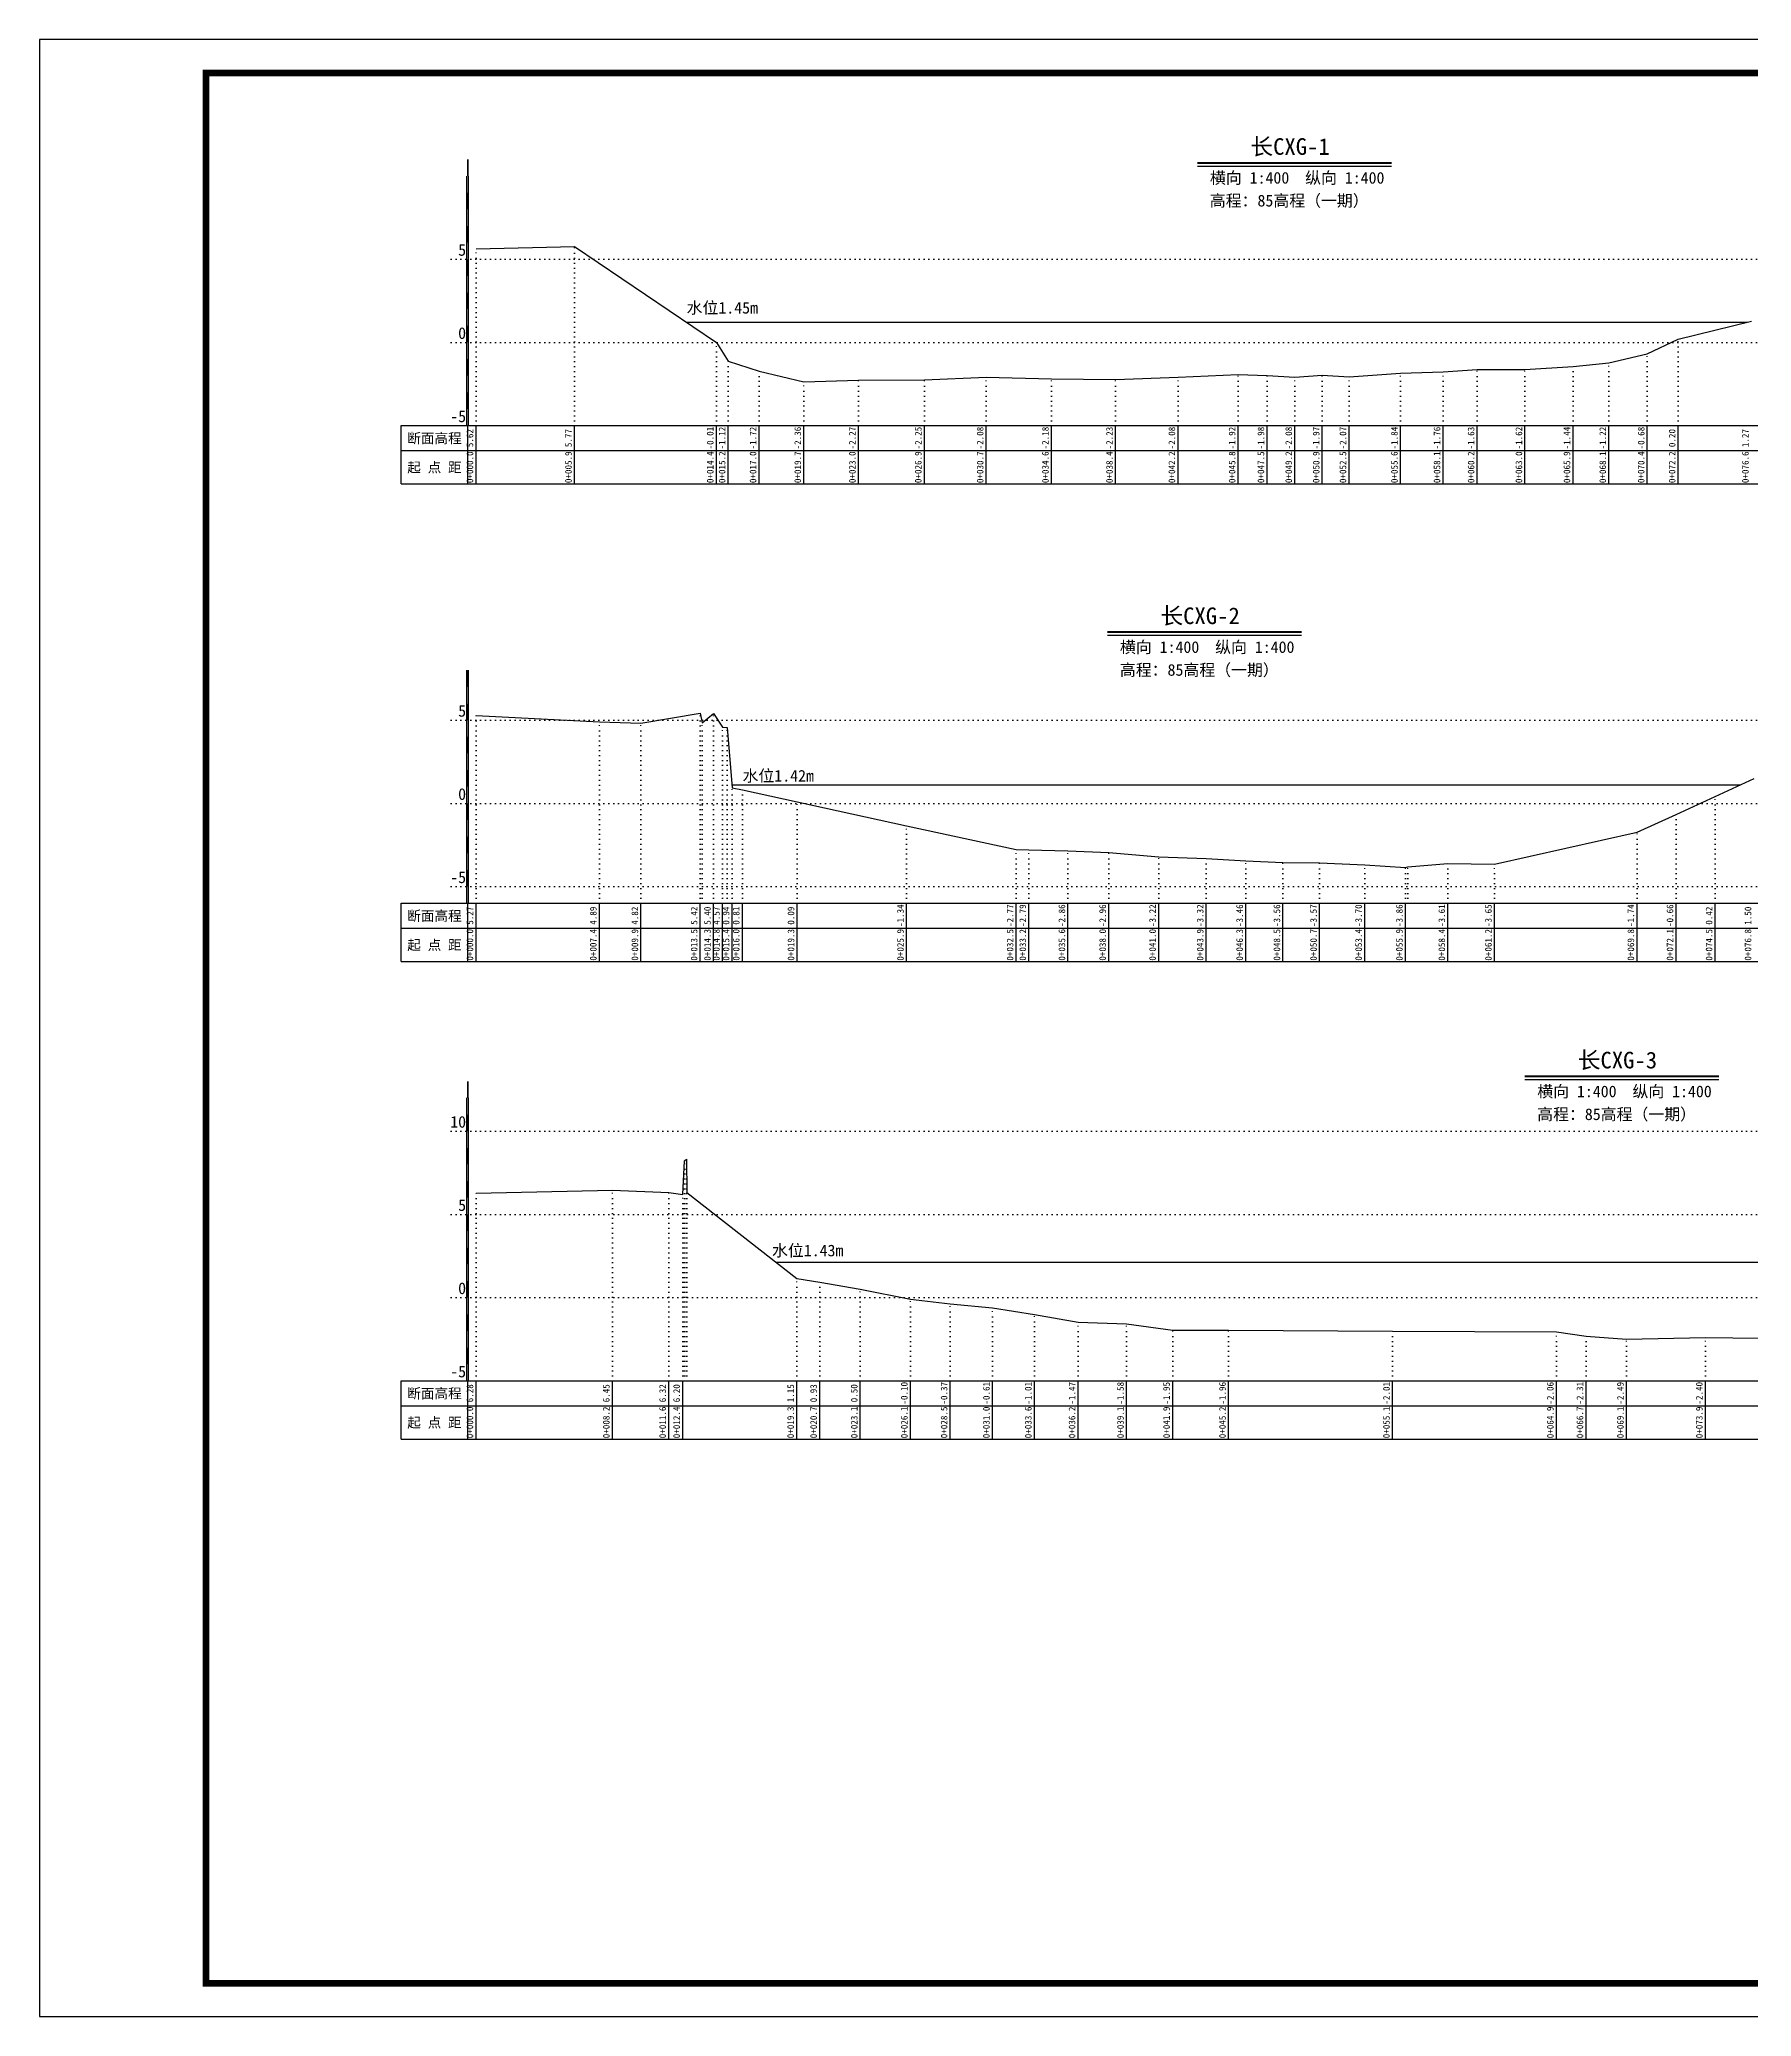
# Model space of a CAD drawing. Header units: millimetres. Extents: x 519117 to 521788, y 3371934 to 3372232.
# Drawn here: x 519116.5 to 519373.7, y 3371934.1 to 3372231.1 of the extents above; entities that cross this region are included whole.
import ezdxf
from ezdxf.enums import TextEntityAlignment as Align

# ---------------------------------------------------------------- set-up
doc = ezdxf.new("R2010")
doc.units = ezdxf.units.MM
doc.header["$LTSCALE"] = 0.4
doc.header["$MEASUREMENT"] = 0
doc.linetypes.add('X4', pattern=[1.6, 0, -1.6])
for name, color, linetype in [('DMX', 1, 'Continuous'), ('zdm1', 5, 'Continuous'), ('ZDMT5', 3, 'Continuous'), ('图层1', 4, 'Continuous'), ('图框', 7, 'Continuous'), ('断面名称', 5, 'Continuous'), ('比例尺', 3, 'Continuous')]:
    doc.layers.add(name, color=color, linetype=linetype)
doc.styles.add('HDM', font='仿宋_GB2312.ttf')

msp = doc.modelspace()

# ---------------------------------------------------------------- linework, layer by layer
at = {"layer": 'DMX', "linetype": 'Continuous', "flags": 128}
for points in [[(519182.11, 3372199.61), (519196.91, 3372199.99), (519218.21, 3372185.54), (519219.98, 3372182.76), (519224.63, 3372181.26), (519231.36, 3372179.66), (519239.56, 3372179.89), (519249.46, 3372179.94), (519258.76, 3372180.36), (519268.56, 3372180.11), (519278.18, 3372179.99), (519287.56, 3372180.36), (519296.61, 3372180.76), (519300.93, 3372180.61), (519305.11, 3372180.36), (519309.23, 3372180.64), (519313.26, 3372180.39), (519320.98, 3372180.96), (519327.38, 3372181.16), (519332.51, 3372181.49), (519339.68, 3372181.51), (519346.91, 3372181.96), (519352.28, 3372182.51), (519358.06, 3372183.86), (519362.71, 3372186.06), (519373.71, 3372188.74)], [(519182.11, 3372129.49), (519200.63, 3372128.54), (519206.88, 3372128.36), (519215.78, 3372129.86), (519216.06, 3372128.39), (519217.78, 3372129.81), (519219.13, 3372127.74), (519219.83, 3372127.71), (519220.58, 3372118.66), (519222.11, 3372118.34), (519230.33, 3372116.54), (519246.78, 3372112.96), (519263.26, 3372109.39), (519265.16, 3372109.34), (519271.03, 3372109.16), (519277.16, 3372108.91), (519284.66, 3372108.26), (519291.81, 3372108.01), (519297.73, 3372107.66), (519303.33, 3372107.41), (519308.83, 3372107.39), (519315.61, 3372107.06), (519321.73, 3372106.66), (519322.06, 3372106.79), (519328.11, 3372107.29), (519335.11, 3372107.19), (519356.51, 3372111.96), (519362.38, 3372114.66), (519368.26, 3372117.36), (519374.11, 3372120.06)], [(519182.11, 3372057.76), (519202.58, 3372058.19), (519211.06, 3372057.86), (519213.16, 3372057.56), (519213.43, 3372062.59), (519213.71, 3372062.86), (519213.76, 3372057.86), (519230.28, 3372044.94), (519233.73, 3372044.39), (519239.83, 3372043.31), (519247.36, 3372041.81), (519253.33, 3372041.14), (519259.68, 3372040.54), (519265.98, 3372039.54), (519272.56, 3372038.39), (519279.83, 3372038.11), (519286.76, 3372037.19), (519295.16, 3372037.16), (519319.78, 3372037.04), (519344.41, 3372036.91), (519348.86, 3372036.29), (519354.93, 3372035.84), (519366.78, 3372036.06), (519379.08, 3372035.91)]]:
    msp.add_lwpolyline(points, dxfattribs=at)
at = {"layer": 'zdm1', "linetype": 'Continuous'}
for p, q in [((519180.73, 3372173.06), (519180.73, 3372210.56)), ((519180.98, 3372173.06), (519180.98, 3372210.56)), ((519170.86, 3372164.31), (519170.86, 3372173.06)), ((519170.86, 3372173.06), (519182.11, 3372173.06)), ((519180.86, 3372164.31), (519180.86, 3372173.06)), ((519182.11, 3372173.06), (519429.26, 3372173.06)), ((519170.86, 3372169.31), (519429.26, 3372169.31)), ((519170.86, 3372164.31), (519429.26, 3372164.31)), ((519180.73, 3372101.31), (519180.73, 3372136.31)), ((519180.98, 3372101.31), (519180.98, 3372136.31)), ((519170.86, 3372092.56), (519170.86, 3372101.31)), ((519170.86, 3372101.31), (519182.11, 3372101.31)), ((519180.86, 3372092.56), (519180.86, 3372101.31)), ((519182.11, 3372101.31), (519402.23, 3372101.31)), ((519170.86, 3372097.56), (519402.23, 3372097.56)), ((519170.86, 3372092.56), (519402.23, 3372092.56)), ((519180.73, 3372029.56), (519180.73, 3372072.06)), ((519180.98, 3372029.56), (519180.98, 3372072.06)), ((519170.86, 3372020.81), (519170.86, 3372029.56)), ((519170.86, 3372029.56), (519182.11, 3372029.56)), ((519180.86, 3372020.81), (519180.86, 3372029.56)), ((519182.11, 3372029.56), (519527.61, 3372029.56)), ((519170.86, 3372025.81), (519527.61, 3372025.81)), ((519170.86, 3372020.81), (519527.61, 3372020.81))]:
    msp.add_line(p, q, dxfattribs=at)
at = {"layer": 'zdm1', "linetype": 'X4'}
for p, q in [((519178.36, 3372198.06), (519431.76, 3372198.06)), ((519178.36, 3372185.56), (519431.76, 3372185.56)), ((519178.36, 3372173.06), (519431.76, 3372173.06)), ((519178.36, 3372128.81), (519404.73, 3372128.81)), ((519178.36, 3372116.31), (519404.73, 3372116.31)), ((519178.36, 3372103.81), (519404.73, 3372103.81)), ((519178.36, 3372067.06), (519530.11, 3372067.06)), ((519178.36, 3372054.56), (519530.11, 3372054.56)), ((519178.36, 3372042.06), (519530.11, 3372042.06)), ((519178.36, 3372029.56), (519530.11, 3372029.56))]:
    msp.add_line(p, q, dxfattribs=at)
at = {"layer": 'zdm1', "linetype": 'Continuous', "flags": 128}
for points in [[(519180.86, 3372210.56, 0.25, 0.25, 0), (519180.86, 3372213.06, 0.25, 0.25, 0)], [(519180.86, 3372205.56, 0.25, 0.25, 0), (519180.86, 3372208.06, 0.25, 0.25, 0)], [(519180.86, 3372200.56, 0.25, 0.25, 0), (519180.86, 3372203.06, 0.25, 0.25, 0)], [(519180.86, 3372195.56, 0.25, 0.25, 0), (519180.86, 3372198.06, 0.25, 0.25, 0)], [(519180.86, 3372190.56, 0.25, 0.25, 0), (519180.86, 3372193.06, 0.25, 0.25, 0)], [(519180.86, 3372185.56, 0.25, 0.25, 0), (519180.86, 3372188.06, 0.25, 0.25, 0)], [(519180.86, 3372180.56, 0.25, 0.25, 0), (519180.86, 3372183.06, 0.25, 0.25, 0)], [(519180.86, 3372175.56, 0.25, 0.25, 0), (519180.86, 3372178.06, 0.25, 0.25, 0)], [(519180.86, 3372133.81, 0.25, 0.25, 0), (519180.86, 3372136.31, 0.25, 0.25, 0)], [(519180.86, 3372128.81, 0.25, 0.25, 0), (519180.86, 3372131.31, 0.25, 0.25, 0)], [(519180.86, 3372123.81, 0.25, 0.25, 0), (519180.86, 3372126.31, 0.25, 0.25, 0)], [(519180.86, 3372118.81, 0.25, 0.25, 0), (519180.86, 3372121.31, 0.25, 0.25, 0)], [(519180.86, 3372113.81, 0.25, 0.25, 0), (519180.86, 3372116.31, 0.25, 0.25, 0)], [(519180.86, 3372108.81, 0.25, 0.25, 0), (519180.86, 3372111.31, 0.25, 0.25, 0)], [(519180.86, 3372103.81, 0.25, 0.25, 0), (519180.86, 3372106.31, 0.25, 0.25, 0)], [(519180.86, 3372072.06, 0.25, 0.25, 0), (519180.86, 3372074.56, 0.25, 0.25, 0)], [(519180.86, 3372067.06, 0.25, 0.25, 0), (519180.86, 3372069.56, 0.25, 0.25, 0)], [(519180.86, 3372062.06, 0.25, 0.25, 0), (519180.86, 3372064.56, 0.25, 0.25, 0)], [(519180.86, 3372057.06, 0.25, 0.25, 0), (519180.86, 3372059.56, 0.25, 0.25, 0)], [(519180.86, 3372052.06, 0.25, 0.25, 0), (519180.86, 3372054.56, 0.25, 0.25, 0)], [(519180.86, 3372047.06, 0.25, 0.25, 0), (519180.86, 3372049.56, 0.25, 0.25, 0)], [(519180.86, 3372042.06, 0.25, 0.25, 0), (519180.86, 3372044.56, 0.25, 0.25, 0)], [(519180.86, 3372037.06, 0.25, 0.25, 0), (519180.86, 3372039.56, 0.25, 0.25, 0)], [(519180.86, 3372032.06, 0.25, 0.25, 0), (519180.86, 3372034.56, 0.25, 0.25, 0)]]:
    msp.add_lwpolyline(points, format="xyseb", dxfattribs=at)
at = {"layer": 'ZDMT5', "linetype": 'X4'}
for p, q in [((519182.11, 3372173.06), (519182.11, 3372199.61)), ((519196.91, 3372173.06), (519196.91, 3372199.99)), ((519218.21, 3372173.06), (519218.21, 3372185.54)), ((519362.71, 3372173.06), (519362.71, 3372186.06)), ((519219.98, 3372173.06), (519219.98, 3372182.76)), ((519358.06, 3372173.06), (519358.06, 3372183.86)), ((519224.63, 3372173.06), (519224.63, 3372181.26)), ((519231.36, 3372173.06), (519231.36, 3372179.66)), ((519239.56, 3372173.06), (519239.56, 3372179.89)), ((519249.46, 3372173.06), (519249.46, 3372179.94)), ((519258.76, 3372173.06), (519258.76, 3372180.36)), ((519268.56, 3372173.06), (519268.56, 3372180.11)), ((519278.18, 3372173.06), (519278.18, 3372179.99)), ((519287.56, 3372173.06), (519287.56, 3372180.36)), ((519296.61, 3372173.06), (519296.61, 3372180.76)), ((519300.93, 3372173.06), (519300.93, 3372180.61)), ((519305.11, 3372173.06), (519305.11, 3372180.36)), ((519309.23, 3372173.06), (519309.23, 3372180.64)), ((519313.26, 3372173.06), (519313.26, 3372180.39)), ((519320.98, 3372173.06), (519320.98, 3372180.96)), ((519327.38, 3372173.06), (519327.38, 3372181.16)), ((519332.51, 3372173.06), (519332.51, 3372181.49)), ((519339.68, 3372173.06), (519339.68, 3372181.51)), ((519346.91, 3372173.06), (519346.91, 3372181.96)), ((519352.28, 3372173.06), (519352.28, 3372182.51)), ((519182.11, 3372101.31), (519182.11, 3372129.49)), ((519215.78, 3372101.31), (519215.78, 3372129.86)), ((519217.78, 3372101.31), (519217.78, 3372129.81)), ((519200.63, 3372101.31), (519200.63, 3372128.54)), ((519206.88, 3372101.31), (519206.88, 3372128.36)), ((519216.06, 3372101.31), (519216.06, 3372128.39)), ((519219.13, 3372101.31), (519219.13, 3372127.74)), ((519219.83, 3372101.31), (519219.83, 3372127.71)), ((519220.58, 3372101.31), (519220.58, 3372118.66)), ((519222.11, 3372101.31), (519222.11, 3372118.34)), ((519368.26, 3372101.31), (519368.26, 3372117.36)), ((519230.33, 3372101.31), (519230.33, 3372116.54)), ((519362.38, 3372101.31), (519362.38, 3372114.66)), ((519246.78, 3372101.31), (519246.78, 3372112.96)), ((519356.51, 3372101.31), (519356.51, 3372111.96)), ((519263.26, 3372101.31), (519263.26, 3372109.39)), ((519265.16, 3372101.31), (519265.16, 3372109.34)), ((519271.03, 3372101.31), (519271.03, 3372109.16)), ((519277.16, 3372101.31), (519277.16, 3372108.91)), ((519284.66, 3372101.31), (519284.66, 3372108.26)), ((519291.81, 3372101.31), (519291.81, 3372108.01)), ((519297.73, 3372101.31), (519297.73, 3372107.66)), ((519303.33, 3372101.31), (519303.33, 3372107.41)), ((519308.83, 3372101.31), (519308.83, 3372107.39)), ((519315.61, 3372101.31), (519315.61, 3372107.06)), ((519321.73, 3372101.31), (519321.73, 3372106.66)), ((519322.06, 3372101.31), (519322.06, 3372106.79)), ((519328.11, 3372101.31), (519328.11, 3372107.29)), ((519335.11, 3372101.31), (519335.11, 3372107.19)), ((519213.43, 3372029.56), (519213.43, 3372062.59)), ((519213.71, 3372029.56), (519213.71, 3372062.86)), ((519202.58, 3372029.56), (519202.58, 3372058.19)), ((519211.06, 3372029.56), (519211.06, 3372057.86)), ((519213.76, 3372029.56), (519213.76, 3372057.86)), ((519182.11, 3372029.56), (519182.11, 3372057.76)), ((519213.16, 3372029.56), (519213.16, 3372057.56)), ((519230.28, 3372029.56), (519230.28, 3372044.94)), ((519233.73, 3372029.56), (519233.73, 3372044.39)), ((519239.83, 3372029.56), (519239.83, 3372043.31)), ((519247.36, 3372029.56), (519247.36, 3372041.81)), ((519253.33, 3372029.56), (519253.33, 3372041.14)), ((519259.68, 3372029.56), (519259.68, 3372040.54)), ((519265.98, 3372029.56), (519265.98, 3372039.54)), ((519272.56, 3372029.56), (519272.56, 3372038.39)), ((519279.83, 3372029.56), (519279.83, 3372038.11)), ((519286.76, 3372029.56), (519286.76, 3372037.19)), ((519295.16, 3372029.56), (519295.16, 3372037.16)), ((519319.78, 3372029.56), (519319.78, 3372037.04)), ((519344.41, 3372029.56), (519344.41, 3372036.91)), ((519348.86, 3372029.56), (519348.86, 3372036.29)), ((519354.93, 3372029.56), (519354.93, 3372035.84)), ((519366.78, 3372029.56), (519366.78, 3372036.06))]:
    msp.add_line(p, q, dxfattribs=at)
at = {"layer": 'ZDMT5', "linetype": 'Continuous'}
for p, q in [((519182.11, 3372164.31), (519182.11, 3372173.06)), ((519196.91, 3372164.31), (519196.91, 3372173.06)), ((519218.21, 3372164.31), (519218.21, 3372173.06)), ((519219.98, 3372164.31), (519219.98, 3372173.06)), ((519224.63, 3372164.31), (519224.63, 3372173.06)), ((519231.36, 3372164.31), (519231.36, 3372173.06)), ((519239.56, 3372164.31), (519239.56, 3372173.06)), ((519249.46, 3372164.31), (519249.46, 3372173.06)), ((519258.76, 3372164.31), (519258.76, 3372173.06)), ((519268.56, 3372164.31), (519268.56, 3372173.06)), ((519278.18, 3372164.31), (519278.18, 3372173.06)), ((519287.56, 3372164.31), (519287.56, 3372173.06)), ((519296.61, 3372164.31), (519296.61, 3372173.06)), ((519300.93, 3372164.31), (519300.93, 3372173.06)), ((519305.11, 3372164.31), (519305.11, 3372173.06)), ((519309.23, 3372164.31), (519309.23, 3372173.06)), ((519313.26, 3372164.31), (519313.26, 3372173.06)), ((519320.98, 3372164.31), (519320.98, 3372173.06)), ((519327.38, 3372164.31), (519327.38, 3372173.06)), ((519332.51, 3372164.31), (519332.51, 3372173.06)), ((519339.68, 3372164.31), (519339.68, 3372173.06)), ((519346.91, 3372164.31), (519346.91, 3372173.06)), ((519352.28, 3372164.31), (519352.28, 3372173.06)), ((519358.06, 3372164.31), (519358.06, 3372173.06)), ((519362.71, 3372164.31), (519362.71, 3372173.06)), ((519182.11, 3372092.56), (519182.11, 3372101.31)), ((519200.63, 3372092.56), (519200.63, 3372101.31)), ((519206.88, 3372092.56), (519206.88, 3372101.31)), ((519215.78, 3372092.56), (519215.78, 3372101.31)), ((519217.78, 3372092.56), (519217.78, 3372101.31)), ((519219.13, 3372092.56), (519219.13, 3372101.31)), ((519220.58, 3372092.56), (519220.58, 3372101.31)), ((519222.11, 3372092.56), (519222.11, 3372101.31)), ((519230.33, 3372092.56), (519230.33, 3372101.31)), ((519246.78, 3372092.56), (519246.78, 3372101.31)), ((519263.26, 3372092.56), (519263.26, 3372101.31)), ((519265.16, 3372092.56), (519265.16, 3372101.31)), ((519271.03, 3372092.56), (519271.03, 3372101.31)), ((519277.16, 3372092.56), (519277.16, 3372101.31)), ((519284.66, 3372092.56), (519284.66, 3372101.31)), ((519291.81, 3372092.56), (519291.81, 3372101.31)), ((519297.73, 3372092.56), (519297.73, 3372101.31)), ((519303.33, 3372092.56), (519303.33, 3372101.31)), ((519308.83, 3372092.56), (519308.83, 3372101.31)), ((519315.61, 3372092.56), (519315.61, 3372101.31)), ((519321.73, 3372092.56), (519321.73, 3372101.31)), ((519328.11, 3372092.56), (519328.11, 3372101.31)), ((519335.11, 3372092.56), (519335.11, 3372101.31)), ((519356.51, 3372092.56), (519356.51, 3372101.31)), ((519362.38, 3372092.56), (519362.38, 3372101.31)), ((519368.26, 3372092.56), (519368.26, 3372101.31)), ((519182.11, 3372020.81), (519182.11, 3372029.56)), ((519202.58, 3372020.81), (519202.58, 3372029.56)), ((519211.06, 3372020.81), (519211.06, 3372029.56)), ((519213.16, 3372020.81), (519213.16, 3372029.56)), ((519230.28, 3372020.81), (519230.28, 3372029.56)), ((519233.73, 3372020.81), (519233.73, 3372029.56)), ((519239.83, 3372020.81), (519239.83, 3372029.56)), ((519247.36, 3372020.81), (519247.36, 3372029.56)), ((519253.33, 3372020.81), (519253.33, 3372029.56)), ((519259.68, 3372020.81), (519259.68, 3372029.56)), ((519265.98, 3372020.81), (519265.98, 3372029.56)), ((519272.56, 3372020.81), (519272.56, 3372029.56)), ((519279.83, 3372020.81), (519279.83, 3372029.56)), ((519286.76, 3372020.81), (519286.76, 3372029.56)), ((519295.16, 3372020.81), (519295.16, 3372029.56)), ((519319.78, 3372020.81), (519319.78, 3372029.56)), ((519344.41, 3372020.81), (519344.41, 3372029.56)), ((519348.86, 3372020.81), (519348.86, 3372029.56)), ((519354.93, 3372020.81), (519354.93, 3372029.56)), ((519366.78, 3372020.81), (519366.78, 3372029.56))]:
    msp.add_line(p, q, dxfattribs=at)
at = {"layer": '图层1', "color": 6, "linetype": 'Continuous', "flags": 128}
for points in [[(519213.72, 3372188.58), (519373.07, 3372188.58)], [(519220.55, 3372119.1), (519372.01, 3372119.1)], [(519227.19, 3372047.36), (519451.73, 3372047.36)]]:
    msp.add_lwpolyline(points, dxfattribs=at)
at = {"layer": '图框', "flags": 128}
msp.add_lwpolyline([(519116.53, 3371934.06), (519536.53, 3371934.06), (519536.53, 3372231.06), (519116.53, 3372231.06)], close=True, dxfattribs=at)
at = {"layer": '图框', "const_width": 1, "flags": 128}
msp.add_lwpolyline([(519141.53, 3371939.06), (519531.53, 3371939.06), (519531.53, 3372226.06), (519141.53, 3372226.06)], close=True, dxfattribs=at)
at = {"layer": '比例尺', "color": 3, "linetype": 'Continuous', "lineweight": 40}
for p, q in [((519290.5, 3372212.56), (519319.62, 3372212.56)), ((519276.98, 3372142.06), (519306.11, 3372142.06)), ((519339.67, 3372075.31), (519368.8, 3372075.31))]:
    msp.add_line(p, q, dxfattribs=at)
at = {"layer": '比例尺', "color": 3, "linetype": 'Continuous'}
for p, q in [((519290.5, 3372212.06), (519319.62, 3372212.06)), ((519276.98, 3372141.56), (519306.11, 3372141.56)), ((519339.67, 3372074.81), (519368.8, 3372074.81))]:
    msp.add_line(p, q, dxfattribs=at)

# ---------------------------------------------------------------- texts
at = {"layer": 'zdm1', "linetype": 'Continuous', "style": 'HDM'}
for s, p in [('5', (519180.61, 3372198.06)), ('0', (519180.61, 3372185.56)), ('-5', (519180.61, 3372173.06)), ('5', (519180.61, 3372128.81)), ('0', (519180.61, 3372116.31)), ('-5', (519180.61, 3372103.81)), ('10', (519180.61, 3372067.06)), ('5', (519180.61, 3372054.56)), ('0', (519180.61, 3372042.06)), ('-5', (519180.61, 3372029.56))]:
    msp.add_text(s, height=1.75, dxfattribs=at).set_placement(p, align=Align.BOTTOM_RIGHT)
for s, p in [('断面高程', (519175.86, 3372171.19)), ('起 点 距', (519175.86, 3372166.81)), ('断面高程', (519175.86, 3372099.44)), ('起 点 距', (519175.86, 3372095.06)), ('断面高程', (519175.86, 3372027.69)), ('起 点 距', (519175.86, 3372023.31))]:
    msp.add_text(s, height=1.5, dxfattribs=at).set_placement(p, align=Align.MIDDLE)
at = {"layer": 'ZDMT5', "linetype": 'Continuous', "style": 'HDM'}
for s, p in [('5.62', (519181.98, 3372171.19)), ('5.77', (519196.78, 3372171.19)), ('-0.01', (519218.08, 3372171.19)), ('-1.12', (519219.86, 3372171.19)), ('-1.72', (519224.51, 3372171.19)), ('-2.36', (519231.23, 3372171.19)), ('-2.27', (519239.43, 3372171.19)), ('-2.25', (519249.33, 3372171.19)), ('-2.08', (519258.63, 3372171.19)), ('-2.18', (519268.43, 3372171.19)), ('-2.23', (519278.06, 3372171.19)), ('-2.08', (519287.43, 3372171.19)), ('-1.92', (519296.48, 3372171.19)), ('-1.98', (519300.81, 3372171.19)), ('-2.08', (519304.98, 3372171.19)), ('-1.97', (519309.11, 3372171.19)), ('-2.07', (519313.13, 3372171.19)), ('-1.84', (519320.86, 3372171.19)), ('-1.76', (519327.26, 3372171.19)), ('-1.63', (519332.38, 3372171.19)), ('-1.62', (519339.56, 3372171.19)), ('-1.44', (519346.78, 3372171.19)), ('-1.22', (519352.16, 3372171.19)), ('-0.68', (519357.93, 3372171.19)), ('0.20', (519362.58, 3372171.19)), ('1.27', (519373.58, 3372171.19)), ('0+000.0', (519181.98, 3372166.81)), ('0+005.9', (519196.78, 3372166.81)), ('0+014.4', (519218.08, 3372166.81)), ('0+015.2', (519219.86, 3372166.81)), ('0+017.0', (519224.51, 3372166.81)), ('0+019.7', (519231.23, 3372166.81)), ('0+023.0', (519239.43, 3372166.81)), ('0+026.9', (519249.33, 3372166.81)), ('0+030.7', (519258.63, 3372166.81)), ('0+034.6', (519268.43, 3372166.81)), ('0+038.4', (519278.06, 3372166.81)), ('0+042.2', (519287.43, 3372166.81)), ('0+045.8', (519296.48, 3372166.81)), ('0+047.5', (519300.81, 3372166.81)), ('0+049.2', (519304.98, 3372166.81)), ('0+050.9', (519309.11, 3372166.81)), ('0+052.5', (519313.13, 3372166.81)), ('0+055.6', (519320.86, 3372166.81)), ('0+058.1', (519327.26, 3372166.81)), ('0+060.2', (519332.38, 3372166.81)), ('0+063.0', (519339.56, 3372166.81)), ('0+065.9', (519346.78, 3372166.81)), ('0+068.1', (519352.16, 3372166.81)), ('0+070.4', (519357.93, 3372166.81)), ('0+072.2', (519362.58, 3372166.81)), ('0+076.6', (519373.58, 3372166.81)), ('5.27', (519181.98, 3372099.44)), ('4.89', (519200.51, 3372099.44)), ('4.82', (519206.76, 3372099.44)), ('5.42', (519215.66, 3372099.44)), ('5.40', (519217.66, 3372099.44)), ('4.57', (519219.01, 3372099.44)), ('0.94', (519220.46, 3372099.44)), ('0.81', (519221.98, 3372099.44)), ('0.09', (519230.21, 3372099.44)), ('-1.34', (519246.66, 3372099.44)), ('-2.77', (519263.13, 3372099.44)), ('-2.79', (519265.03, 3372099.44)), ('-2.86', (519270.91, 3372099.44)), ('-2.96', (519277.03, 3372099.44)), ('-3.22', (519284.53, 3372099.44)), ('-3.32', (519291.68, 3372099.44)), ('-3.46', (519297.61, 3372099.44)), ('-3.56', (519303.21, 3372099.44)), ('-3.57', (519308.71, 3372099.44)), ('-3.70', (519315.48, 3372099.44)), ('-3.86', (519321.61, 3372099.44)), ('-3.61', (519327.98, 3372099.44)), ('-3.65', (519334.98, 3372099.44)), ('-1.74', (519356.38, 3372099.44)), ('-0.66', (519362.26, 3372099.44)), ('0.42', (519368.13, 3372099.44)), ('1.50', (519373.98, 3372099.44)), ('0+000.0', (519181.98, 3372095.06)), ('0+007.4', (519200.51, 3372095.06)), ('0+009.9', (519206.76, 3372095.06)), ('0+013.5', (519215.66, 3372095.06)), ('0+014.3', (519217.66, 3372095.06)), ('0+014.8', (519219.01, 3372095.06)), ('0+015.4', (519220.46, 3372095.06)), ('0+016.0', (519221.98, 3372095.06)), ('0+019.3', (519230.21, 3372095.06)), ('0+025.9', (519246.66, 3372095.06)), ('0+032.5', (519263.13, 3372095.06)), ('0+033.2', (519265.03, 3372095.06)), ('0+035.6', (519270.91, 3372095.06)), ('0+038.0', (519277.03, 3372095.06)), ('0+041.0', (519284.53, 3372095.06)), ('0+043.9', (519291.68, 3372095.06)), ('0+046.3', (519297.61, 3372095.06)), ('0+048.5', (519303.21, 3372095.06)), ('0+050.7', (519308.71, 3372095.06)), ('0+053.4', (519315.48, 3372095.06)), ('0+055.9', (519321.61, 3372095.06)), ('0+058.4', (519327.98, 3372095.06)), ('0+061.2', (519334.98, 3372095.06)), ('0+069.8', (519356.38, 3372095.06)), ('0+072.1', (519362.26, 3372095.06)), ('0+074.5', (519368.13, 3372095.06)), ('0+076.8', (519373.98, 3372095.06)), ('6.28', (519181.98, 3372027.69)), ('6.45', (519202.46, 3372027.69)), ('6.32', (519210.93, 3372027.69)), ('6.20', (519213.03, 3372027.69)), ('1.15', (519230.16, 3372027.69)), ('0.93', (519233.61, 3372027.69)), ('0.50', (519239.71, 3372027.69)), ('-0.10', (519247.23, 3372027.69)), ('-0.37', (519253.21, 3372027.69)), ('-0.61', (519259.56, 3372027.69)), ('-1.01', (519265.86, 3372027.69)), ('-1.47', (519272.43, 3372027.69)), ('-1.58', (519279.71, 3372027.69)), ('-1.95', (519286.63, 3372027.69)), ('-1.96', (519295.03, 3372027.69)), ('-2.01', (519319.66, 3372027.69)), ('-2.06', (519344.28, 3372027.69)), ('-2.31', (519348.73, 3372027.69)), ('-2.49', (519354.81, 3372027.69)), ('-2.40', (519366.66, 3372027.69)), ('0+000.0', (519181.98, 3372023.31)), ('0+008.2', (519202.46, 3372023.31)), ('0+011.6', (519210.93, 3372023.31)), ('0+012.4', (519213.03, 3372023.31)), ('0+019.3', (519230.16, 3372023.31)), ('0+020.7', (519233.61, 3372023.31)), ('0+023.1', (519239.71, 3372023.31)), ('0+026.1', (519247.23, 3372023.31)), ('0+028.5', (519253.21, 3372023.31)), ('0+031.0', (519259.56, 3372023.31)), ('0+033.6', (519265.86, 3372023.31)), ('0+036.2', (519272.43, 3372023.31)), ('0+039.1', (519279.71, 3372023.31)), ('0+041.9', (519286.63, 3372023.31)), ('0+045.2', (519295.03, 3372023.31)), ('0+055.1', (519319.66, 3372023.31)), ('0+064.9', (519344.28, 3372023.31)), ('0+066.7', (519348.73, 3372023.31)), ('0+069.1', (519354.81, 3372023.31)), ('0+073.9', (519366.66, 3372023.31))]:
    msp.add_text(s, height=1, rotation=90, dxfattribs=at).set_placement(p, align=Align.BOTTOM_CENTER)
at = {"layer": '图层1', "color": 6, "linetype": 'Continuous', "style": 'HDM'}
for s, p in [('水位1.45m', (519219.1, 3372190.81)), ('水位1.42m', (519227.5, 3372120.5)), ('水位1.43m', (519231.93, 3372049.18))]:
    msp.add_text(s, height=1.75, dxfattribs=at).set_placement(p, align=Align.MIDDLE)
at = {"layer": '断面名称', "color": 5, "linetype": 'Continuous', "style": 'HDM'}
for s, p in [('长CXG-1', (519304.39, 3372215.04)), ('长CXG-2', (519290.88, 3372144.54)), ('长CXG-3', (519353.57, 3372077.79))]:
    msp.add_text(s, height=2.5, dxfattribs=at).set_placement(p, align=Align.MIDDLE)
at = {"layer": '比例尺', "color": 3, "linetype": 'Continuous', "style": 'HDM'}
for s, p in [('横向 1:400  纵向 1:400', (519318.57, 3372208.89)), ('高程：85高程（一期）', (519316.2, 3372205.46)), ('横向 1:400  纵向 1:400', (519305.05, 3372138.39)), ('高程：85高程（一期）', (519302.69, 3372134.96)), ('横向 1:400  纵向 1:400', (519367.74, 3372071.64)), ('高程：85高程（一期）', (519365.38, 3372068.21))]:
    msp.add_text(s, height=1.75, dxfattribs=at).set_placement(p, align=Align.BOTTOM_RIGHT)

doc.saveas('drawing.dxf')
